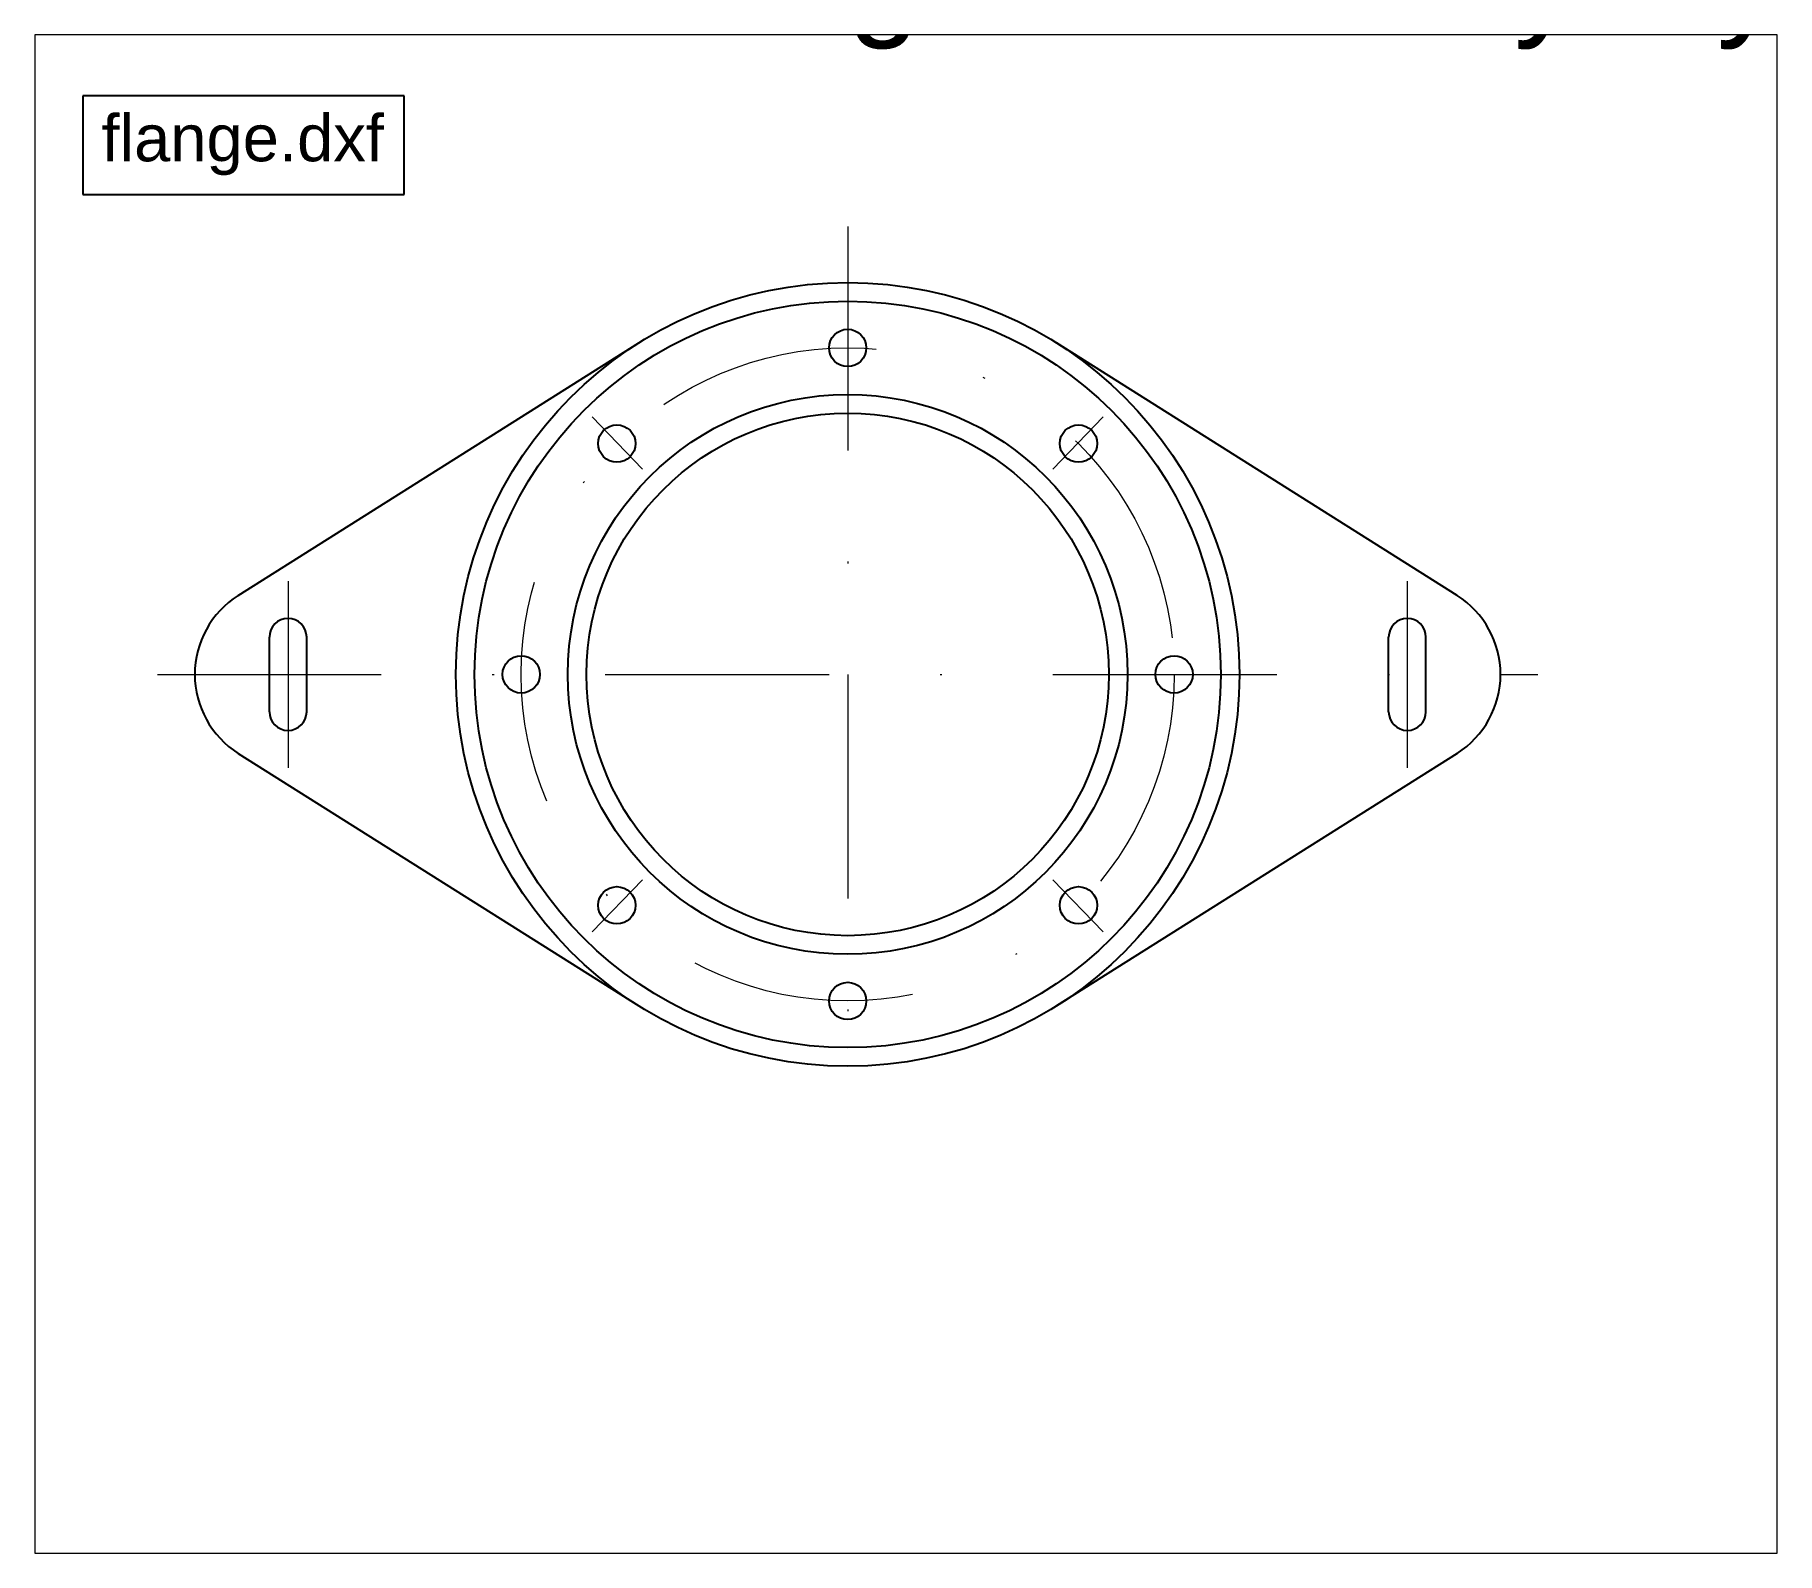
# Paper-space layout 'Layout1' of a CAD drawing. Header units: millimetres. Extents: x -20.6 to 72.8, y -72.7 to 8.7.
# The model-space entities are those that its viewports show. They can reach past a viewport. Long polylines and large blocks are cut down to what shows.
import ezdxf

# ---------------------------------------------------------------- set-up
doc = ezdxf.new("R2010")
doc.units = ezdxf.units.MM
doc.linetypes.add('DASHDOT', pattern=[24, 12, -5.95, 0.1, -5.95])
doc.layers.get('0').update_dxf_attribs({"color": 178, "lineweight": 25, "true_color": 0x000000})
doc.layers.add('center', color=1, linetype='DASHDOT', lineweight=9, true_color=0xff0000)
doc.styles.add('textstyle22', font='')
doc.styles.add('textstyle28', font='')
doc.styles.get('textstyle22').set_extended_font_data('Arial')
doc.styles.get('textstyle28').set_extended_font_data('Arial')

# ---------------------------------------------------------------- blocks, each defined once
blk = doc.blocks.new('title')
for p, q in [((17.232, 5.278), (0, 5.278)), ((0, 5.278), (0, 0)), ((17.232, 0), (17.232, 5.278)), ((0, 0), (17.232, 0))]:
    blk.add_line(p, q)
at = {"insert": (1, 4.278), "char_height": 2.5, "attachment_point": 1, "style": 'textstyle22'}
blk.add_mtext('flange.dxf', dxfattribs=at)

msp = doc.modelspace()

# ---------------------------------------------------------------- linework, layer by layer
for p, q in [((-32.667, 4.23), (-11.2, 17.764)), ((32.667, 4.23), (11.2, 17.764)), ((-31, -2), (-31, 2)), ((-29, -2), (-29, 2)), ((29, -2), (29, 2)), ((31, -2), (31, 2)), ((-32.667, -4.23), (-11.2, -17.764)), ((32.667, -4.23), (11.2, -17.764))]:
    msp.add_line(p, q)
for centre, radius in [((0, 0), 21), ((0, 0), 20), ((0, 17.5), 1), ((0, 0), 15), ((0, 0), 14), ((-12.374, 12.374), 1), ((12.374, 12.374), 1), ((-17.5, 0), 1), ((17.5, 0), 1), ((-12.374, -12.374), 1), ((12.374, -12.374), 1), ((0, -17.5), 1)]:
    msp.add_circle(centre, radius)
for centre, radius, start, end in [((-30, 0), 5, 122.23095, 237.76905), ((30, 0), 5, 302.23095, 57.76905), ((-30, 2), 1, 0, 180), ((30, 2), 1, 0, 180), ((-30, -2), 1, 180, 0), ((30, -2), 1, 180, 0)]:
    msp.add_arc(centre, radius, start, end)
at = {"layer": 'center'}
for p, q in [((0, 24), (0, -24)), ((-11, 11), (-13.7, 13.8)), ((11, 11), (13.7, 13.8)), ((-30, 5), (-30, -5)), ((30, 5), (30, -5)), ((-37, 0), (37, 0)), ((-11, -11), (-13.7, -13.8)), ((11, -11), (13.7, -13.8))]:
    msp.add_line(p, q, dxfattribs=at)
msp.add_circle((0, 0), 17.5, dxfattribs=at)

# ---------------------------------------------------------------- block references
msp.add_blockref('title', (-41, 25.722))

# ---------------------------------------------------------------- texts
at = {"layer": 'center', "insert": (0, 40), "char_height": 5, "attachment_point": 1, "style": 'textstyle28'}
msp.add_mtext('\\C3;green\\C256; red by layer \\C5;blue', dxfattribs=at)

psp = doc.layouts.get("Layout1")

# ---------------------------------------------------------------- viewports
at = {"layer": '0'}
psp.add_viewport(center=(26.099, -32), size=(93.397, 81.36574), view_center_point=(3.127, -6.408), view_height=81.36574, dxfattribs=at)

doc.saveas('drawing.dxf')
